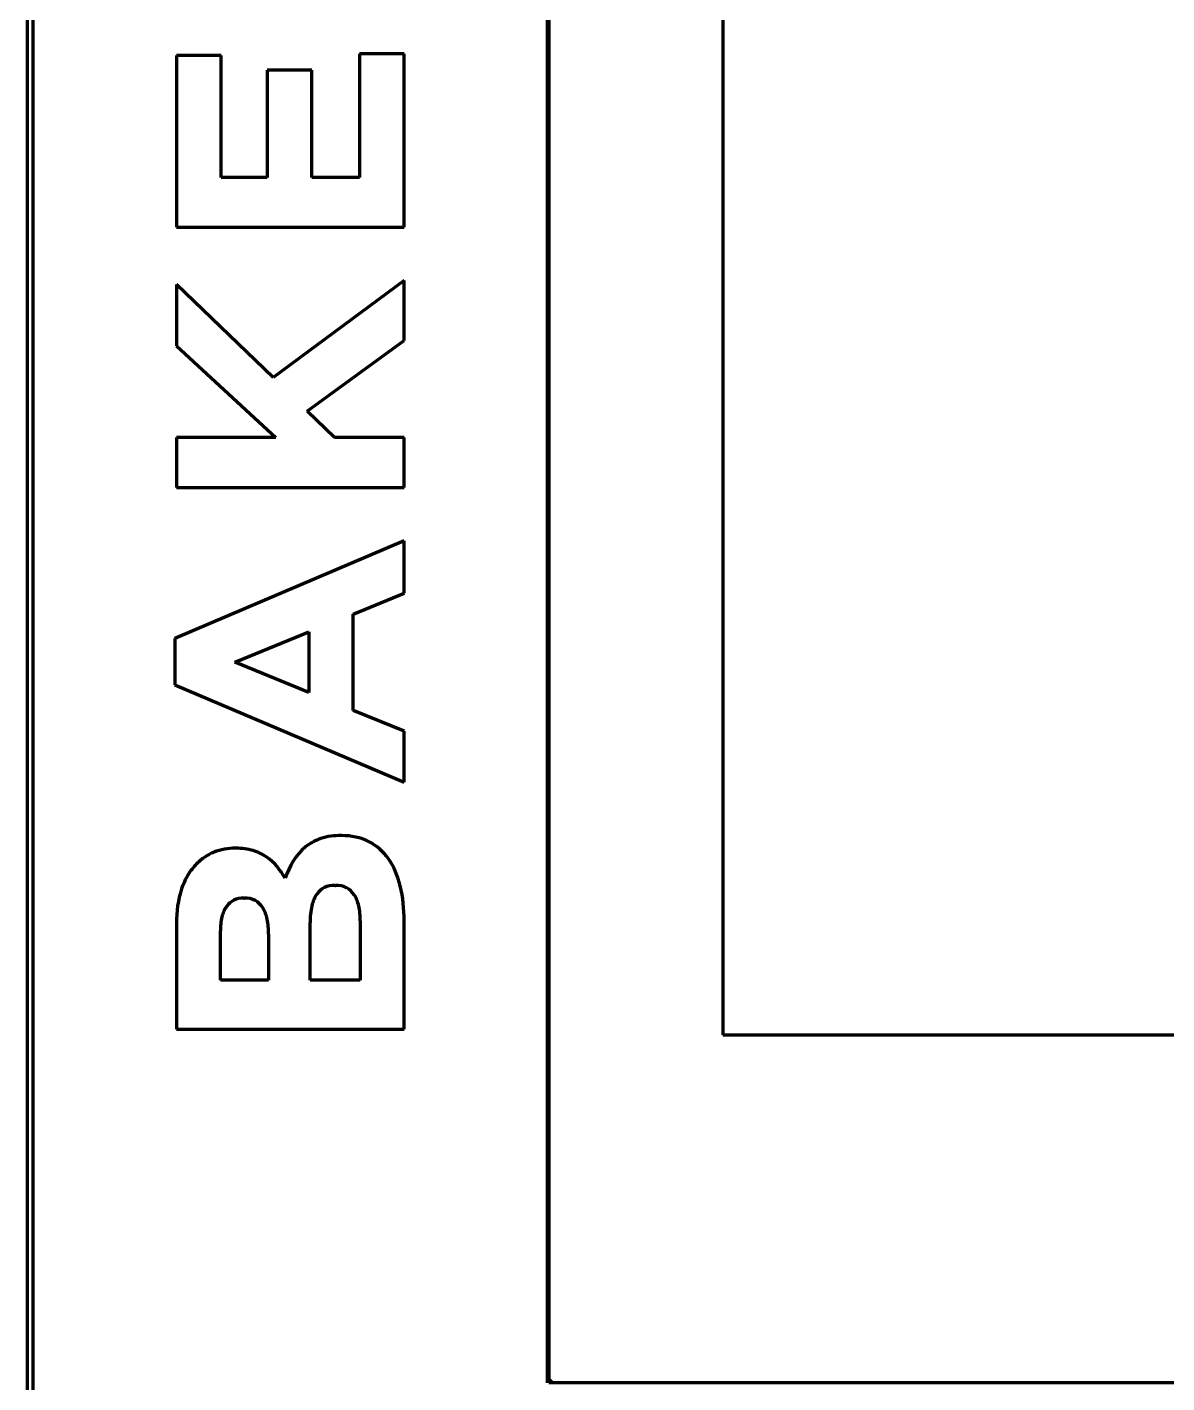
# Model space of a CAD drawing. Header units: inches. Extents: x -2983 to 7024, y 422 to 5529.
# Drawn here: x 2724.8 to 3101.6, y 2485.9 to 2934.2 of the extents above; entities that cross this region are included whole.
import ezdxf

# ---------------------------------------------------------------- set-up
doc = ezdxf.new("R2010")
doc.units = ezdxf.units.IN

msp = doc.modelspace()

# ---------------------------------------------------------------- linework, layer by layer
at = {"linetype": 'Continuous', "lineweight": 70}
for p, q in [((2724.78, 3937.29), (2724.78, 2272.09)), ((2726.78, 2287.89), (2726.78, 3935.89)), ((2896.78, 2485.91), (2896.78, 3935.89)), ((2897.28, 3935.39), (2897.28, 2485.99)), ((2954.78, 3820.39), (2954.78, 2600.99)), ((2788.88, 2924.85), (2774.15, 2924.85)), ((2774.15, 2924.85), (2774.15, 2868.07)), ((2788.88, 2884.52), (2788.88, 2924.85)), ((2834.69, 2925.38), (2834.69, 2884.52)), ((2849.42, 2925.38), (2834.69, 2925.38)), ((2849.42, 2868.07), (2849.42, 2925.38)), ((2804.15, 2920.01), (2804.15, 2884.52)), ((2818.88, 2920.01), (2804.15, 2920.01)), ((2818.88, 2884.52), (2818.88, 2920.01)), ((2804.15, 2884.52), (2788.88, 2884.52)), ((2834.69, 2884.52), (2818.88, 2884.52)), ((2774.15, 2868.07), (2849.42, 2868.07)), ((2806.08, 2818.39), (2774.15, 2849.14)), ((2774.15, 2849.14), (2774.15, 2828.82)), ((2849.42, 2850.43), (2806.08, 2818.39)), ((2849.42, 2830.54), (2849.42, 2850.43)), ((2774.15, 2828.82), (2807.05, 2798.49)), ((2817.38, 2807.2), (2849.42, 2830.54)), ((2826.41, 2798.49), (2817.38, 2807.2)), ((2774.15, 2798.49), (2774.15, 2781.93)), ((2807.05, 2798.49), (2774.15, 2798.49)), ((2849.42, 2798.49), (2826.41, 2798.49)), ((2849.42, 2781.93), (2849.42, 2798.49)), ((2774.15, 2781.93), (2849.42, 2781.93)), ((2849.42, 2764.3), (2773.61, 2732.04)), ((2849.42, 2746.99), (2849.42, 2764.3)), ((2832.54, 2740.1), (2849.42, 2746.99)), ((2832.54, 2708.27), (2832.54, 2740.1)), ((2773.61, 2732.04), (2773.61, 2716.77)), ((2793.5, 2724.19), (2817.91, 2734.19)), ((2817.91, 2734.19), (2817.91, 2714.19)), ((2817.91, 2714.19), (2793.5, 2724.19)), ((2773.61, 2716.77), (2849.42, 2684.51)), ((2849.42, 2701.39), (2832.54, 2708.27)), ((2849.42, 2684.51), (2849.42, 2701.39)), ((2828.77, 2666.87), (2828.56, 2666.87)), ((2793.83, 2662.68), (2793.61, 2662.68)), ((2826.52, 2650.42), (2826.73, 2650.42)), ((2796.41, 2646.23), (2796.62, 2646.23)), ((2774.15, 2637.84), (2774.15, 2602.89)), ((2818.34, 2619.02), (2818.34, 2638.16)), ((2834.9, 2638.7), (2834.9, 2619.02)), ((2849.42, 2602.89), (2849.42, 2638.7)), ((2788.66, 2619.02), (2788.66, 2635.37)), ((2804.58, 2634.29), (2804.58, 2619.02)), ((2804.58, 2619.02), (2788.66, 2619.02)), ((2834.9, 2619.02), (2818.34, 2619.02)), ((2774.15, 2602.89), (2849.42, 2602.89)), ((2954.78, 2600.99), (3388.78, 2600.99)), ((2897.28, 2485.99), (2898.28, 2486.99)), ((2897.28, 2485.99), (3446.28, 2485.99)), ((2897.78, 2485.99), (2897.78, 2485.89))]:
    msp.add_line(p, q, dxfattribs=at)
for points, knots in [([(2828.56, 2666.87), (2826.31, 2666.87), (2822.05, 2666.39), (2814.58, 2662.32), (2811.53, 2656.62), (2810.06, 2652.79)], [0, 0, 0, 0, 0.271594, 0.505583, 1, 1, 1, 1]), ([(2849.42, 2638.7), (2849.42, 2642.58), (2848.79, 2649.73), (2845.07, 2659.24), (2838.01, 2665.72), (2831.86, 2666.87), (2828.77, 2666.87)], [0, 0, 0, 0, 0.296967, 0.544271, 0.763929, 1, 1, 1, 1]), ([(2793.61, 2662.68), (2791.22, 2662.68), (2787.62, 2662.1), (2783.44, 2659.86), (2781.05, 2657.86), (2779.24, 2655.8), (2777.42, 2653.13), (2774.82, 2647.33), (2774.15, 2641.7), (2774.15, 2637.84)], [0, 0, 0, 0, 0.202379, 0.299337, 0.399367, 0.46443, 0.531265, 0.672694, 1, 1, 1, 1]), ([(2810.06, 2652.79), (2808.56, 2655.47), (2805.46, 2659.36), (2799.35, 2662.24), (2795.74, 2662.68), (2793.83, 2662.68)], [0, 0, 0, 0, 0.462823, 0.711636, 1, 1, 1, 1]), ([(2826.52, 2650.42), (2825.35, 2650.42), (2822.99, 2650.01), (2820.12, 2647.44), (2818.58, 2643.24), (2818.34, 2640.01), (2818.34, 2638.16)], [0, 0, 0, 0, 0.210417, 0.415719, 0.66616, 1, 1, 1, 1]), ([(2834.9, 2638.7), (2834.9, 2640.35), (2834.68, 2643.33), (2833.27, 2647.3), (2830.45, 2649.98), (2827.97, 2650.42), (2826.73, 2650.42)], [0, 0, 0, 0, 0.307144, 0.554528, 0.768518, 1, 1, 1, 1]), ([(2796.41, 2646.23), (2795.28, 2646.23), (2793.02, 2645.82), (2790.35, 2643.43), (2788.9, 2639.74), (2788.66, 2636.93), (2788.66, 2635.37)], [0, 0, 0, 0, 0.2252, 0.439401, 0.687925, 1, 1, 1, 1]), ([(2804.58, 2634.29), (2804.58, 2635.95), (2804.37, 2638.95), (2803.06, 2642.97), (2800.33, 2645.76), (2797.85, 2646.23), (2796.62, 2646.23)], [0, 0, 0, 0, 0.308198, 0.557509, 0.770713, 1, 1, 1, 1])]:
    msp.add_open_spline(points, degree=3, knots=knots, dxfattribs=at)

doc.saveas('drawing.dxf')
